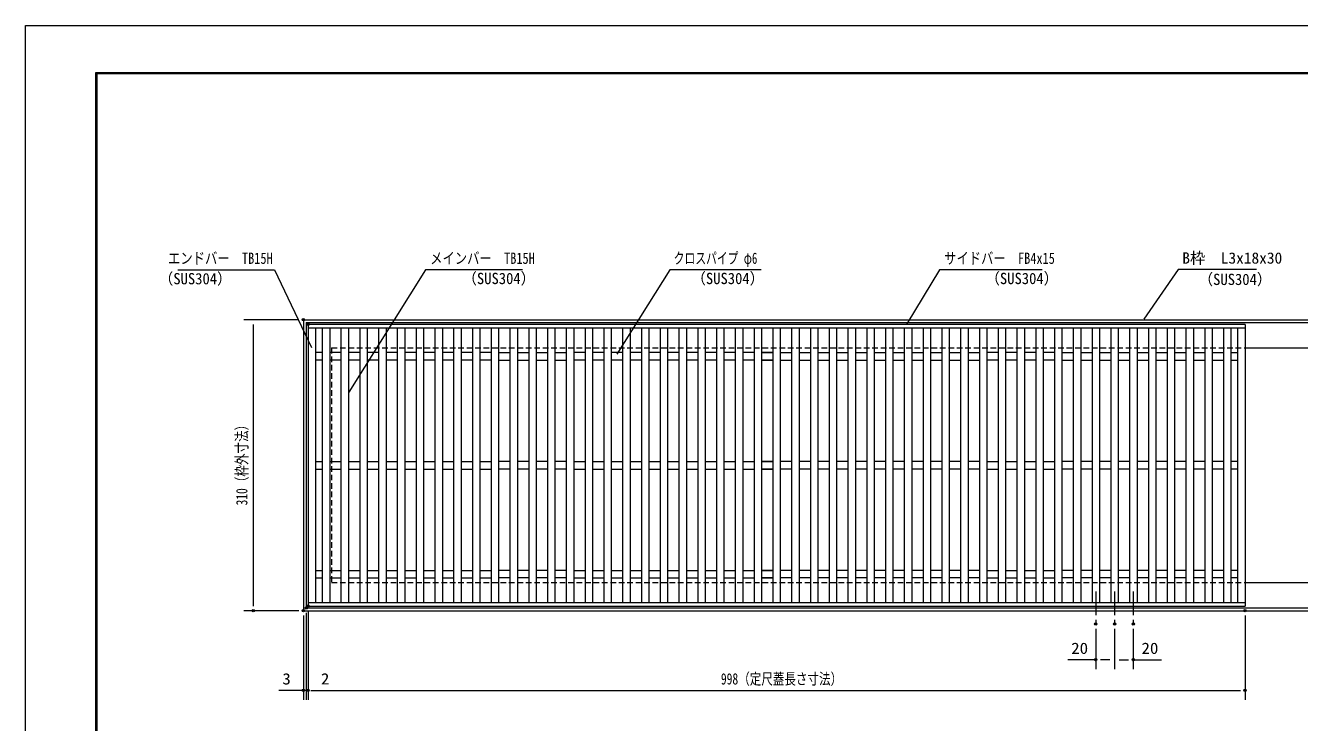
# Model space of a CAD drawing. Units: millimetres, scale not verified. Extents: x -1050 to 1050, y -742 to 742.
# Drawn here: x -1050 to 307, y 0 to 742 of the extents above; entities that cross this region are included whole.
import ezdxf
from ezdxf.enums import TextEntityAlignment as Align

# ---------------------------------------------------------------- set-up
doc = ezdxf.new("R2010")
doc.units = ezdxf.units.MM
doc.header["$LTSCALE"] = 5
doc.header["$PDMODE"] = 32
doc.header["$PDSIZE"] = 2.5
doc.linetypes.add('CHAIN1', pattern=[8, 5, -1, 1, -1])
doc.linetypes.add('DASHED1', pattern=[1.8, 1.2, -0.6])
for name, color, linetype, lineweight in [('0-0_7-図\u3000枠', 4, 'Continuous', 9), ('0-1_寸法注釈', 2, 'Continuous', 9), ('0-3_DEFPOINTS', 134, 'Continuous', 9), ('0-5_枠', 7, 'Continuous', 9), ('0-8_蓋', 5, 'Continuous', 9), ('0-9_溝開口', 4, 'DASHED1', 9), ('0-A_中心線', 6, 'CHAIN1', 9)]:
    doc.layers.add(name, color=color, linetype=linetype, lineweight=lineweight)
doc.styles.add('ＭＳ ゴシック', font='')
doc.styles.get('ＭＳ ゴシック').set_extended_font_data('MS Gothic')

msp = doc.modelspace()

# ---------------------------------------------------------------- linework, layer by layer
at = {"layer": '0-0_7-図\u3000枠'}
for p, q in [((-975, -692.5), (-975, 692.5)), ((-973.75, -691.25), (-973.75, 691.25)), ((-973.75, 691.25), (998.75, 691.25))]:
    msp.add_line(p, q, dxfattribs=at)
msp.add_lwpolyline([(-975, 692.5), (1000, 692.5), (1000, -692.5)], dxfattribs=at)
at = {"layer": '0-1_寸法注釈'}
for p, q in [((-758.99, 429), (-817.348, 429)), ((-807.348, 424), (-807.348, 124)), ((-758.99, 119), (-817.348, 119)), ((-753.99, 114), (-753.99, 24.213)), ((-750.99, 117), (-750.99, 24.213)), ((-750.99, 117), (-750.99, 24.213)), ((-748.99, 119), (-748.99, 24.213)), ((-748.99, 119), (-748.99, 24.213)), ((249.01, 114), (249.01, 24.213)), ((90.01, 99.853), (90.01, 56.782)), ((110.01, 99.853), (110.01, 56.782)), ((110.01, 99.853), (110.01, 56.782)), ((130.01, 99.853), (130.01, 56.782)), ((90.01, 66.782), (60.164, 66.782)), ((105.01, 66.782), (95.01, 66.782)), ((115.01, 66.782), (125.01, 66.782)), ((130.01, 66.782), (159.857, 66.782)), ((-758.99, 34.213), (-780.103, 34.213)), ((-755.99, 34.213), (-760.99, 34.213)), ((-750.99, 34.213), (-753.99, 34.213)), ((-750.99, 34.213), (-748.99, 34.213)), ((-745.99, 34.213), (-740.99, 34.213)), ((-743.99, 34.213), (244.01, 34.213)), ((-743.99, 34.213), (-722.876, 34.213))]:
    msp.add_line(p, q, dxfattribs=at)
for points in [[(-887.883, 482.274), (-784.676, 482.274), (-745.352, 399.426)], [(-520.555, 482.274), (-623.762, 482.274), (-705.454, 351.964)], [(-266.524, 482.274), (-363.714, 482.274), (-420.102, 392.323)], [(32.945, 482.274), (-76.279, 482.274), (-111.329, 424.847)], [(261.258, 482.493), (177.907, 482.493), (141.125, 429.813)]]:
    msp.add_lwpolyline(points, dxfattribs=at)
at = {"layer": '0-3_DEFPOINTS'}
msp.add_lwpolyline([(-1050, -742.5), (-1050, 742.5), (1050, 742.5), (1050, -742.5)], close=True, dxfattribs=at)
for p in [(-753.99, 429), (-750.99, 122), (-748.99, 124), (-807.348, 119), (-753.99, 119), (-753.99, 119), (249.01, 119), (90.01, 104.853), (110.01, 104.853), (130.01, 104.853), (90.01, 66.782), (130.01, 66.782), (-753.99, 34.213), (-748.99, 34.213), (249.01, 34.213)]:
    msp.add_point(p, dxfattribs=at)
at = {"layer": '0-5_枠'}
for p, q in [((-753.99, 429), (451.01, 429)), ((-753.99, 429), (-753.99, 119)), ((-750.99, 426), (449.174, 426)), ((-750.99, 426), (-750.99, 122)), ((249.01, 399), (451.01, 399)), ((249.01, 149), (451.01, 149)), ((-753.99, 119), (451.01, 119)), ((-750.99, 122), (452.847, 122))]:
    msp.add_line(p, q, dxfattribs=at)
at = {"layer": '0-8_蓋'}
for p, q in [((249.01, 424), (-748.99, 424)), ((-748.99, 424), (-748.99, 124)), ((249.01, 424), (249.01, 124)), ((249.01, 420), (-748.99, 420)), ((-740.99, 420), (-740.99, 128)), ((-733.99, 420), (-733.99, 128)), ((-725.99, 420), (-725.99, 128)), ((-713.99, 420), (-713.99, 128)), ((-705.99, 420), (-705.99, 128)), ((-693.99, 420), (-693.99, 128)), ((-685.99, 420), (-685.99, 128)), ((-673.99, 420), (-673.99, 128)), ((-665.99, 420), (-665.99, 128)), ((-653.99, 420), (-653.99, 128)), ((-645.99, 420), (-645.99, 128)), ((-633.99, 420), (-633.99, 128)), ((-625.99, 420), (-625.99, 128)), ((-613.99, 420), (-613.99, 128)), ((-605.99, 420), (-605.99, 128)), ((-593.99, 420), (-593.99, 128)), ((-585.99, 420), (-585.99, 128)), ((-573.99, 420), (-573.99, 128)), ((-565.99, 420), (-565.99, 128)), ((-553.99, 420), (-553.99, 128)), ((-545.99, 420), (-545.99, 128)), ((-533.99, 420), (-533.99, 128)), ((-525.99, 420), (-525.99, 128)), ((-513.99, 420), (-513.99, 128)), ((-505.99, 420), (-505.99, 128)), ((-493.99, 420), (-493.99, 128)), ((-485.99, 420), (-485.99, 128)), ((-473.99, 420), (-473.99, 128)), ((-465.99, 420), (-465.99, 128)), ((-453.99, 420), (-453.99, 128)), ((-445.99, 420), (-445.99, 128)), ((-433.99, 420), (-433.99, 128)), ((-425.99, 420), (-425.99, 128)), ((-413.99, 420), (-413.99, 128)), ((-405.99, 420), (-405.99, 128)), ((-393.99, 420), (-393.99, 128)), ((-385.99, 420), (-385.99, 128)), ((-373.99, 420), (-373.99, 128)), ((-365.99, 420), (-365.99, 128)), ((-353.99, 420), (-353.99, 128)), ((-345.99, 420), (-345.99, 128)), ((-333.99, 420), (-333.99, 128)), ((-325.99, 420), (-325.99, 128)), ((-313.99, 420), (-313.99, 128)), ((-305.99, 420), (-305.99, 128)), ((-293.99, 420), (-293.99, 128)), ((-285.99, 420), (-285.99, 128)), ((-273.99, 420), (-273.99, 128)), ((-265.99, 420), (-265.99, 128)), ((-253.99, 420), (-253.99, 128)), ((-245.99, 420), (-245.99, 128)), ((-233.99, 420), (-233.99, 128)), ((-225.99, 420), (-225.99, 128)), ((-213.99, 420), (-213.99, 128)), ((-205.99, 420), (-205.99, 128)), ((-193.99, 420), (-193.99, 128)), ((-185.99, 420), (-185.99, 128)), ((-173.99, 420), (-173.99, 128)), ((-165.99, 420), (-165.99, 128)), ((-153.99, 420), (-153.99, 128)), ((-145.99, 420), (-145.99, 128)), ((-133.99, 420), (-133.99, 128)), ((-125.99, 420), (-125.99, 128)), ((-113.99, 420), (-113.99, 128)), ((-105.99, 420), (-105.99, 128)), ((-93.99, 420), (-93.99, 128)), ((-85.99, 420), (-85.99, 128)), ((-73.99, 420), (-73.99, 128)), ((-65.99, 420), (-65.99, 128)), ((-53.99, 420), (-53.99, 128)), ((-45.99, 420), (-45.99, 128)), ((-33.99, 420), (-33.99, 128)), ((-25.99, 420), (-25.99, 128)), ((-13.99, 420), (-13.99, 128)), ((-5.99, 420), (-5.99, 128)), ((6.01, 420), (6.01, 128)), ((14.01, 420), (14.01, 128)), ((26.01, 420), (26.01, 128)), ((34.01, 420), (34.01, 128)), ((46.01, 420), (46.01, 128)), ((54.01, 420), (54.01, 128)), ((66.01, 420), (66.01, 128)), ((74.01, 420), (74.01, 128)), ((86.01, 420), (86.01, 128)), ((94.01, 420), (94.01, 128)), ((106.01, 420), (106.01, 128)), ((114.01, 420), (114.01, 128)), ((126.01, 420), (126.01, 128)), ((134.01, 420), (134.01, 128)), ((146.01, 420), (146.01, 128)), ((154.01, 420), (154.01, 128)), ((166.01, 420), (166.01, 128)), ((174.01, 420), (174.01, 128)), ((186.01, 420), (186.01, 128)), ((194.01, 420), (194.01, 128)), ((206.01, 420), (206.01, 128)), ((214.01, 420), (214.01, 128)), ((226.01, 420), (226.01, 128)), ((234.01, 420), (234.01, 128)), ((241.01, 420), (241.01, 128)), ((-733.99, 394), (-740.99, 394)), ((-713.99, 394), (-725.99, 394)), ((-693.99, 394), (-705.99, 394)), ((-673.99, 394), (-685.99, 394)), ((-653.99, 394), (-665.99, 394)), ((-633.99, 394), (-645.99, 394)), ((-613.99, 394), (-625.99, 394)), ((-593.99, 394), (-605.99, 394)), ((-573.99, 394), (-585.99, 394)), ((-553.99, 394), (-565.99, 394)), ((-545.99, 394), (-533.99, 394)), ((-525.99, 394), (-513.99, 394)), ((-505.99, 394), (-493.99, 394)), ((-485.99, 394), (-473.99, 394)), ((-453.99, 394), (-465.99, 394)), ((-433.99, 394), (-445.99, 394)), ((-413.99, 394), (-425.99, 394)), ((-393.99, 394), (-405.99, 394)), ((-373.99, 394), (-385.99, 394)), ((-353.99, 394), (-365.99, 394)), ((-333.99, 394), (-345.99, 394)), ((-313.99, 394), (-325.99, 394)), ((-293.99, 394), (-305.99, 394)), ((-273.99, 394), (-285.99, 394)), ((-253.99, 394), (-265.99, 394)), ((-265.99, 394), (-253.99, 394)), ((-245.99, 394), (-233.99, 394)), ((-225.99, 394), (-213.99, 394)), ((-205.99, 394), (-193.99, 394)), ((-185.99, 394), (-173.99, 394)), ((-165.99, 394), (-153.99, 394)), ((-145.99, 394), (-133.99, 394)), ((-125.99, 394), (-113.99, 394)), ((-105.99, 394), (-93.99, 394)), ((-85.99, 394), (-73.99, 394)), ((-65.99, 394), (-53.99, 394)), ((-45.99, 394), (-33.99, 394)), ((-13.99, 394), (-25.99, 394)), ((6.01, 394), (-5.99, 394)), ((26.01, 394), (14.01, 394)), ((46.01, 394), (34.01, 394)), ((54.01, 394), (66.01, 394)), ((74.01, 394), (86.01, 394)), ((94.01, 394), (106.01, 394)), ((114.01, 394), (126.01, 394)), ((134.01, 394), (146.01, 394)), ((154.01, 394), (166.01, 394)), ((174.01, 394), (186.01, 394)), ((194.01, 394), (206.01, 394)), ((214.01, 394), (226.01, 394)), ((234.01, 394), (241.01, 394)), ((-733.99, 386), (-740.99, 386)), ((-713.99, 386), (-725.99, 386)), ((-693.99, 386), (-705.99, 386)), ((-673.99, 386), (-685.99, 386)), ((-653.99, 386), (-665.99, 386)), ((-633.99, 386), (-645.99, 386)), ((-613.99, 386), (-625.99, 386)), ((-593.99, 386), (-605.99, 386)), ((-573.99, 386), (-585.99, 386)), ((-553.99, 386), (-565.99, 386)), ((-545.99, 386), (-533.99, 386)), ((-525.99, 386), (-513.99, 386)), ((-505.99, 386), (-493.99, 386)), ((-485.99, 386), (-473.99, 386)), ((-453.99, 386), (-465.99, 386)), ((-433.99, 386), (-445.99, 386)), ((-413.99, 386), (-425.99, 386)), ((-393.99, 386), (-405.99, 386)), ((-373.99, 386), (-385.99, 386)), ((-353.99, 386), (-365.99, 386)), ((-333.99, 386), (-345.99, 386)), ((-313.99, 386), (-325.99, 386)), ((-293.99, 386), (-305.99, 386)), ((-273.99, 386), (-285.99, 386)), ((-253.99, 386), (-265.99, 386)), ((-265.99, 386), (-253.99, 386)), ((-245.99, 386), (-233.99, 386)), ((-225.99, 386), (-213.99, 386)), ((-205.99, 386), (-193.99, 386)), ((-185.99, 386), (-173.99, 386)), ((-165.99, 386), (-153.99, 386)), ((-145.99, 386), (-133.99, 386)), ((-125.99, 386), (-113.99, 386)), ((-105.99, 386), (-93.99, 386)), ((-85.99, 386), (-73.99, 386)), ((-65.99, 386), (-53.99, 386)), ((-45.99, 386), (-33.99, 386)), ((-13.99, 386), (-25.99, 386)), ((6.01, 386), (-5.99, 386)), ((26.01, 386), (14.01, 386)), ((46.01, 386), (34.01, 386)), ((54.01, 386), (66.01, 386)), ((74.01, 386), (86.01, 386)), ((94.01, 386), (106.01, 386)), ((114.01, 386), (126.01, 386)), ((134.01, 386), (146.01, 386)), ((154.01, 386), (166.01, 386)), ((174.01, 386), (186.01, 386)), ((194.01, 386), (206.01, 386)), ((214.01, 386), (226.01, 386)), ((234.01, 386), (241.01, 386)), ((-740.99, 278), (-733.99, 278)), ((-725.99, 278), (-713.99, 278)), ((-705.99, 278), (-693.99, 278)), ((-685.99, 278), (-673.99, 278)), ((-665.99, 278), (-653.99, 278)), ((-645.99, 278), (-633.99, 278)), ((-625.99, 278), (-613.99, 278)), ((-605.99, 278), (-593.99, 278)), ((-585.99, 278), (-573.99, 278)), ((-565.99, 278), (-553.99, 278)), ((-533.99, 278), (-545.99, 278)), ((-513.99, 278), (-525.99, 278)), ((-493.99, 278), (-505.99, 278)), ((-473.99, 278), (-485.99, 278)), ((-465.99, 278), (-453.99, 278)), ((-445.99, 278), (-433.99, 278)), ((-425.99, 278), (-413.99, 278)), ((-405.99, 278), (-393.99, 278)), ((-385.99, 278), (-373.99, 278)), ((-365.99, 278), (-353.99, 278)), ((-345.99, 278), (-333.99, 278)), ((-325.99, 278), (-313.99, 278)), ((-305.99, 278), (-293.99, 278)), ((-285.99, 278), (-273.99, 278)), ((-233.99, 278), (-245.99, 278)), ((-213.99, 278), (-225.99, 278)), ((-193.99, 278), (-205.99, 278)), ((-173.99, 278), (-185.99, 278)), ((-153.99, 278), (-165.99, 278)), ((-133.99, 278), (-145.99, 278)), ((-113.99, 278), (-125.99, 278)), ((-93.99, 278), (-105.99, 278)), ((-73.99, 278), (-85.99, 278)), ((-53.99, 278), (-65.99, 278)), ((-33.99, 278), (-45.99, 278)), ((-25.99, 278), (-13.99, 278)), ((-5.99, 278), (6.01, 278)), ((14.01, 278), (26.01, 278)), ((34.01, 278), (46.01, 278)), ((66.01, 278), (54.01, 278)), ((86.01, 278), (74.01, 278)), ((106.01, 278), (94.01, 278)), ((126.01, 278), (114.01, 278)), ((146.01, 278), (134.01, 278)), ((166.01, 278), (154.01, 278)), ((186.01, 278), (174.01, 278)), ((206.01, 278), (194.01, 278)), ((226.01, 278), (214.01, 278)), ((241.01, 278), (234.01, 278)), ((-740.99, 270), (-733.99, 270)), ((-725.99, 270), (-713.99, 270)), ((-705.99, 270), (-693.99, 270)), ((-685.99, 270), (-673.99, 270)), ((-665.99, 270), (-653.99, 270)), ((-645.99, 270), (-633.99, 270)), ((-625.99, 270), (-613.99, 270)), ((-605.99, 270), (-593.99, 270)), ((-585.99, 270), (-573.99, 270)), ((-565.99, 270), (-553.99, 270)), ((-533.99, 270), (-545.99, 270)), ((-513.99, 270), (-525.99, 270)), ((-493.99, 270), (-505.99, 270)), ((-473.99, 270), (-485.99, 270)), ((-465.99, 270), (-453.99, 270)), ((-445.99, 270), (-433.99, 270)), ((-425.99, 270), (-413.99, 270)), ((-405.99, 270), (-393.99, 270)), ((-385.99, 270), (-373.99, 270)), ((-365.99, 270), (-353.99, 270)), ((-345.99, 270), (-333.99, 270)), ((-325.99, 270), (-313.99, 270)), ((-305.99, 270), (-293.99, 270)), ((-285.99, 270), (-273.99, 270)), ((-233.99, 270), (-245.99, 270)), ((-213.99, 270), (-225.99, 270)), ((-193.99, 270), (-205.99, 270)), ((-173.99, 270), (-185.99, 270)), ((-153.99, 270), (-165.99, 270)), ((-133.99, 270), (-145.99, 270)), ((-113.99, 270), (-125.99, 270)), ((-93.99, 270), (-105.99, 270)), ((-73.99, 270), (-85.99, 270)), ((-53.99, 270), (-65.99, 270)), ((-33.99, 270), (-45.99, 270)), ((-25.99, 270), (-13.99, 270)), ((-5.99, 270), (6.01, 270)), ((14.01, 270), (26.01, 270)), ((34.01, 270), (46.01, 270)), ((66.01, 270), (54.01, 270)), ((86.01, 270), (74.01, 270)), ((106.01, 270), (94.01, 270)), ((126.01, 270), (114.01, 270)), ((146.01, 270), (134.01, 270)), ((166.01, 270), (154.01, 270)), ((186.01, 270), (174.01, 270)), ((206.01, 270), (194.01, 270)), ((226.01, 270), (214.01, 270)), ((241.01, 270), (234.01, 270)), ((-740.99, 162), (-733.99, 162)), ((-740.99, 154), (-733.99, 154)), ((-725.99, 162), (-713.99, 162)), ((-725.99, 154), (-713.99, 154)), ((-705.99, 162), (-693.99, 162)), ((-705.99, 154), (-693.99, 154)), ((-685.99, 162), (-673.99, 162)), ((-685.99, 154), (-673.99, 154)), ((-665.99, 162), (-653.99, 162)), ((-665.99, 154), (-653.99, 154)), ((-645.99, 162), (-633.99, 162)), ((-645.99, 154), (-633.99, 154)), ((-625.99, 162), (-613.99, 162)), ((-625.99, 154), (-613.99, 154)), ((-605.99, 162), (-593.99, 162)), ((-605.99, 154), (-593.99, 154)), ((-585.99, 162), (-573.99, 162)), ((-585.99, 154), (-573.99, 154)), ((-565.99, 162), (-553.99, 162)), ((-565.99, 154), (-553.99, 154)), ((-533.99, 162), (-545.99, 162)), ((-533.99, 154), (-545.99, 154)), ((-513.99, 162), (-525.99, 162)), ((-513.99, 154), (-525.99, 154)), ((-493.99, 162), (-505.99, 162)), ((-493.99, 154), (-505.99, 154)), ((-473.99, 162), (-485.99, 162)), ((-473.99, 154), (-485.99, 154)), ((-465.99, 162), (-453.99, 162)), ((-465.99, 154), (-453.99, 154)), ((-445.99, 162), (-433.99, 162)), ((-445.99, 154), (-433.99, 154)), ((-425.99, 162), (-413.99, 162)), ((-425.99, 154), (-413.99, 154)), ((-405.99, 162), (-393.99, 162)), ((-405.99, 154), (-393.99, 154)), ((-385.99, 162), (-373.99, 162)), ((-385.99, 154), (-373.99, 154)), ((-365.99, 162), (-353.99, 162)), ((-365.99, 154), (-353.99, 154)), ((-345.99, 162), (-333.99, 162)), ((-345.99, 154), (-333.99, 154)), ((-325.99, 162), (-313.99, 162)), ((-325.99, 154), (-313.99, 154)), ((-305.99, 162), (-293.99, 162)), ((-305.99, 154), (-293.99, 154)), ((-285.99, 162), (-273.99, 162)), ((-285.99, 154), (-273.99, 154)), ((-233.99, 162), (-245.99, 162)), ((-233.99, 154), (-245.99, 154)), ((-213.99, 162), (-225.99, 162)), ((-213.99, 154), (-225.99, 154)), ((-193.99, 162), (-205.99, 162)), ((-193.99, 154), (-205.99, 154)), ((-173.99, 162), (-185.99, 162)), ((-173.99, 154), (-185.99, 154)), ((-153.99, 162), (-165.99, 162)), ((-153.99, 154), (-165.99, 154)), ((-133.99, 162), (-145.99, 162)), ((-133.99, 154), (-145.99, 154)), ((-113.99, 162), (-125.99, 162)), ((-113.99, 154), (-125.99, 154)), ((-93.99, 162), (-105.99, 162)), ((-93.99, 154), (-105.99, 154)), ((-73.99, 162), (-85.99, 162)), ((-73.99, 154), (-85.99, 154)), ((-53.99, 162), (-65.99, 162)), ((-53.99, 154), (-65.99, 154)), ((-33.99, 162), (-45.99, 162)), ((-33.99, 154), (-45.99, 154)), ((-25.99, 162), (-13.99, 162)), ((-25.99, 154), (-13.99, 154)), ((-5.99, 162), (6.01, 162)), ((-5.99, 154), (6.01, 154)), ((14.01, 162), (26.01, 162)), ((14.01, 154), (26.01, 154)), ((34.01, 162), (46.01, 162)), ((34.01, 154), (46.01, 154)), ((66.01, 162), (54.01, 162)), ((66.01, 154), (54.01, 154)), ((86.01, 162), (74.01, 162)), ((86.01, 154), (74.01, 154)), ((106.01, 162), (94.01, 162)), ((106.01, 154), (94.01, 154)), ((126.01, 162), (114.01, 162)), ((126.01, 154), (114.01, 154)), ((146.01, 162), (134.01, 162)), ((146.01, 154), (134.01, 154)), ((166.01, 162), (154.01, 162)), ((166.01, 154), (154.01, 154)), ((186.01, 162), (174.01, 162)), ((186.01, 154), (174.01, 154)), ((206.01, 162), (194.01, 162)), ((206.01, 154), (194.01, 154)), ((226.01, 162), (214.01, 162)), ((226.01, 154), (214.01, 154)), ((241.01, 162), (234.01, 162)), ((241.01, 154), (234.01, 154)), ((-748.99, 128), (249.01, 128)), ((-748.99, 124), (249.01, 124))]:
    msp.add_line(p, q, dxfattribs=at)
for points in [[(-265.99, 278), (-253.99, 278), (-265.99, 278)], [(-265.99, 270), (-253.99, 270), (-265.99, 270)], [(-265.99, 162), (-253.99, 162), (-265.99, 162)], [(-265.99, 154), (-253.99, 154), (-265.99, 154)]]:
    msp.add_lwpolyline(points, dxfattribs=at)
at = {"layer": '0-8_蓋', "color": 7}
for p in [(-748.99, 424), (-748.99, 124)]:
    msp.add_point(p, dxfattribs=at)
at = {"layer": '0-9_溝開口'}
for p, q in [((-723.99, 399), (249.01, 399)), ((-723.99, 399), (-723.99, 149)), ((-723.99, 149), (249.01, 149))]:
    msp.add_line(p, q, dxfattribs=at)
at = {"layer": '0-A_中心線'}
for p, q in [((90.01, 139.494), (90.01, 104.853)), ((110.01, 139.494), (110.01, 104.853)), ((130.01, 139.494), (130.01, 104.853))]:
    msp.add_line(p, q, dxfattribs=at)

# ---------------------------------------------------------------- texts
at = {"layer": '0-1_寸法注釈', "color": 7, "style": 'ＭＳ ゴシック'}
for s, height, width, p in [('クロスパイプ φ6', 12.03, 0.7, (-359.548, 484.961)), ('エンドバー\u3000TB15H', 12.03, 0.8, (-898.184, 484.961)), ('メインバー\u3000TB15H', 12.03, 0.8, (-618.985, 484.961)), ('サイドバー\u3000FB4x15', 12.02, 0.8, (-71.502, 484.961)), ('（SUS304）', 12.02, 0.95, (-908.122, 463.169)), ('（SUS304）', 12.02, 0.95, (-584.738, 463.406)), ('（SUS304）', 12.02, 0.95, (-340.831, 463.406)), ('（SUS304）', 12.02, 0.95, (-27.659, 463.406)), ('（SUS304）', 12.02, 0.95, (199.419, 462.444)), ('20', 12.02, 1.1, (63.854, 69.469)), ('20', 12.02, 1.1, (138.7, 69.469)), ('998（定尺蓋長さ寸法）', 12.03, 0.75, (-309.289, 36.9)), ('3', 12.02, 1.1, (-776.413, 36.9)), ('2', 12.02, 1.1, (-735.3, 36.9))]:
    msp.add_text(s, height=height, dxfattribs=dict(at, width=width)).set_placement(p, align=Align.BOTTOM_LEFT)
msp.add_text('B枠\u3000L3x18x30', height=12.03, dxfattribs=at).set_placement((182.16, 485.18), align=Align.BOTTOM_LEFT)
at = {"layer": '0-1_寸法注釈', "color": 7, "style": 'ＭＳ ゴシック', "width": 0.75}
msp.add_text('310（枠外寸法）', height=12.03, rotation=90, dxfattribs=at).set_placement((-810.035, 231.207), align=Align.BOTTOM_LEFT)

doc.saveas('drawing.dxf')
